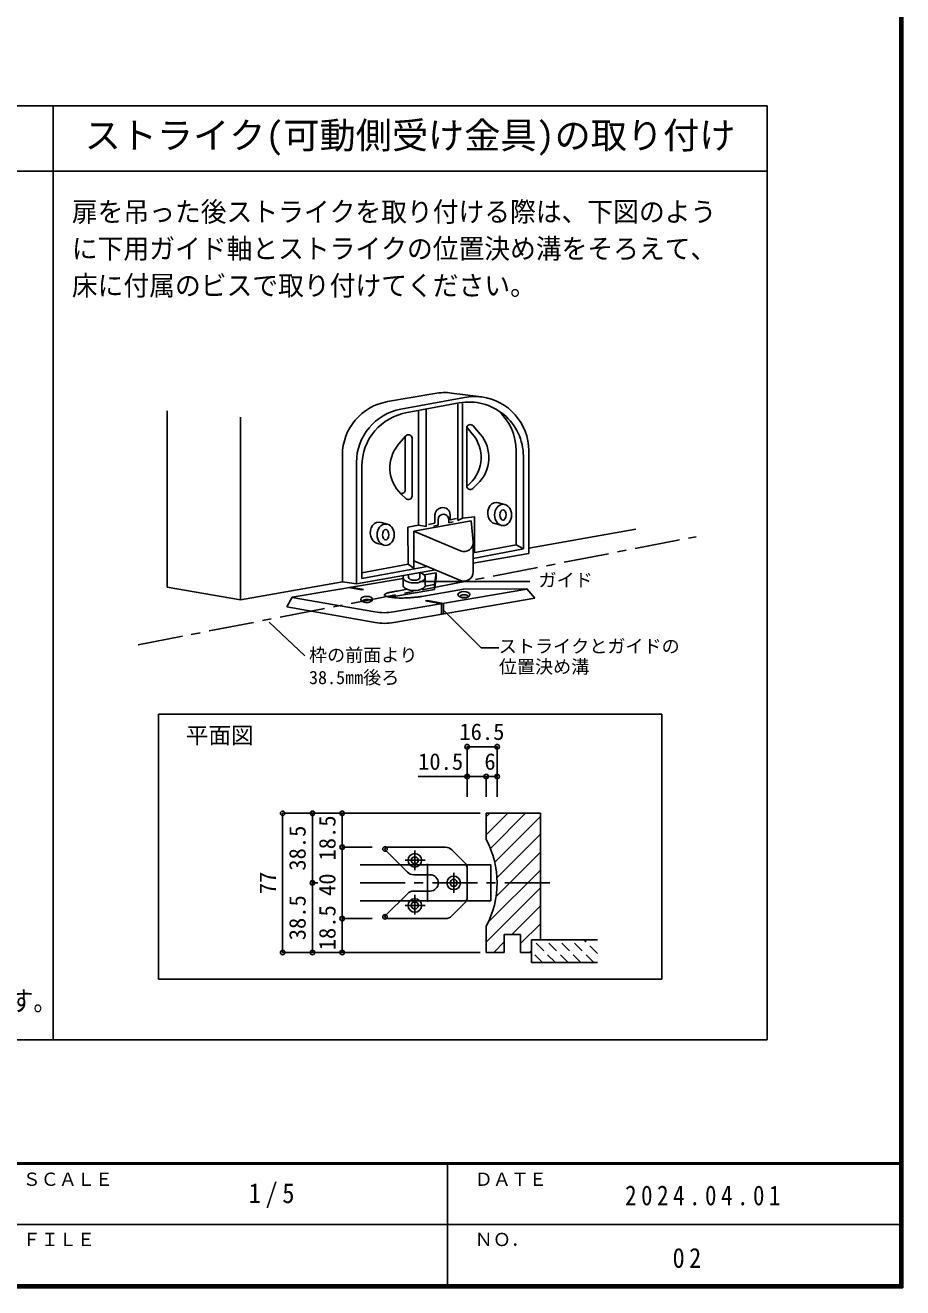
# Model space of a CAD drawing. Units: millimetres, scale not verified. Extents: x -973 to 977, y -701 to 696.
# Drawn here: x 491 to 977, y -701 to -2 of the extents above; entities that cross this region are included whole.
import ezdxf
from ezdxf.enums import TextEntityAlignment as Align

# ---------------------------------------------------------------- set-up
doc = ezdxf.new("R2010")
doc.units = ezdxf.units.MM
doc.header["$LTSCALE"] = 5
doc.header["$PDMODE"] = 32
doc.header["$PDSIZE"] = 2.5
doc.linetypes.add('CHAIN1', pattern=[8, 5, -1, 1, -1])
doc.linetypes.add('DASHED1', pattern=[1.8, 1.2, -0.6])
for name, color, linetype in [('1-E', 7, 'Continuous'), ('F-1_枠', 6, 'Continuous'), ('F-A_文字', 7, 'Continuous')]:
    doc.layers.add(name, color=color, linetype=linetype)
doc.styles.add('ＭＳ ゴシック', font='')
doc.styles.get('ＭＳ ゴシック').set_extended_font_data('MS Gothic')

msp = doc.modelspace()

# ---------------------------------------------------------------- linework, layer by layer
at = {"layer": '1-E', "color": 3}
for p, q in [((112.039, -47.122), (901.639, -47.122)), ((506.839, -563.638), (506.839, -47.122)), ((901.639, -563.638), (901.639, -47.122)), ((901.639, -83.122), (112.039, -83.122)), ((746.338, -452.888), (746.338, -438.388)), ((776.338, -438.388), (746.338, -438.388)), ((776.338, -438.388), (776.338, -508.388)), ((746.338, -515.388), (746.338, -500.888)), ((756.338, -505.388), (756.338, -515.388)), ((765.338, -505.388), (756.338, -505.388)), ((765.338, -505.388), (765.338, -515.388)), ((771.338, -508.388), (771.338, -515.388)), ((746.338, -515.388), (756.338, -515.388)), ((765.338, -515.388), (771.338, -515.388))]:
    msp.add_line(p, q, dxfattribs=at)
at = {"layer": '1-E'}
for p, q in [((691.734, -210.686), (717.921, -206.191)), ((734.383, -208.33), (699.12, -214.855)), ((727.147, -205.928), (743.805, -208.092)), ((731.415, -211.42), (702.665, -216.739)), ((708.952, -278.933), (708.952, -215.702)), ((713.061, -215.006), (713.141, -279.73)), ((730.574, -212.137), (730.574, -276.423)), ((733.22, -275.1), (733.22, -211.7)), ((697.864, -234.245), (701.794, -229.673)), ((701.563, -259.535), (701.563, -229.943)), ((735.524, -257.242), (735.524, -225.37)), ((738.641, -228.463), (735.58, -224.902)), ((742.971, -228.638), (739.041, -224.066)), ((705.311, -262.849), (705.311, -230.977)), ((666.81, -240.254), (666.81, -310.423)), ((674.579, -244.354), (674.579, -311.432)), ((762.917, -289.878), (762.917, -237.978)), ((766.873, -240.919), (766.873, -292.102)), ((769.841, -237.829), (769.841, -294.635)), ((677.547, -246.339), (677.547, -308.437)), ((737.17, -256.075), (735.555, -257.593)), ((741.501, -256.25), (738.894, -258.699)), ((699.335, -261.857), (701.941, -264.306)), ((721.505, -269.355), (721.15, -269.429)), ((753.195, -266.649), (756.431, -267.535)), ((688.27, -277.589), (691.507, -278.475)), ((708.952, -278.933), (703.035, -280.171)), ((706.342, -282.383), (737.923, -276.6)), ((708.952, -278.933), (713.141, -279.73)), ((717.97, -277.873), (714.364, -278.628)), ((719.747, -278.995), (717.223, -279.523)), ((717.97, -273.345), (717.97, -277.873)), ((719.747, -275.825), (719.747, -278.995)), ((722.222, -273.032), (721.973, -273.084)), ((725.595, -275.773), (725.595, -277.77)), ((728.119, -277.242), (725.595, -277.77)), ((726.325, -273.27), (726.325, -276.124)), ((729.93, -275.37), (726.325, -276.124)), ((739.095, -288.153), (737.923, -276.6)), ((751.114, -278.154), (754.351, -279.04)), ((703.035, -280.171), (703.256, -300.676)), ((732.18, -293.266), (706.341, -282.385)), ((706.342, -282.383), (706.342, -302.881)), ((686.19, -289.094), (689.426, -289.98)), ((739.12, -288.657), (739.12, -304.973)), ((739.12, -294.363), (762.917, -289.878)), ((766.873, -292.102), (739.12, -297.418)), ((766.873, -292.102), (762.917, -289.878)), ((732.18, -309.581), (706.342, -298.701)), ((739.12, -300.051), (769.841, -294.635)), ((674.579, -311.432), (718.277, -303.727)), ((703.256, -300.676), (677.547, -305.438)), ((677.547, -308.437), (713.689, -301.795)), ((703.256, -300.676), (706.342, -302.881)), ((703.425, -307.931), (703.425, -306.346)), ((709.599, -307.931), (709.599, -305.257)), ((718.726, -305.353), (711.95, -306.495)), ((718.726, -305.353), (717.82, -311.79)), ((718.726, -308.111), (718.726, -305.353)), ((639.077, -318.775), (700.362, -308.448)), ((666.905, -310.435), (674.579, -311.432)), ((670.294, -313.515), (677.333, -314.747)), ((671.427, -313.324), (678.39, -314.543)), ((700.362, -307.931), (700.362, -312.107)), ((712.537, -312.722), (717.82, -311.79)), ((712.661, -307.931), (712.661, -312.107)), ((718.726, -308.111), (717.82, -314.548)), ((717.82, -311.79), (717.82, -314.548)), ((768.724, -314.226), (733.83, -314.338)), ((636.147, -324.279), (639.008, -318.822)), ((639.076, -318.973), (684.791, -326.976)), ((677.333, -314.747), (678.39, -314.543)), ((693.237, -318.884), (717.82, -314.548)), ((768.741, -314.425), (695.007, -326.998)), ((695.27, -332.898), (773.173, -319.413)), ((697.103, -315.444), (702.592, -314.476)), ((733.83, -314.338), (710.806, -318.398)), ((712.744, -320.945), (713.87, -320.753)), ((712.744, -320.945), (721.509, -322.479)), ((713.87, -320.753), (722.635, -322.287)), ((773.173, -319.413), (768.795, -314.254)), ((684.944, -332.882), (636.147, -324.279)), ((721.509, -322.479), (721.509, -328.356)), ((722.635, -322.287), (722.635, -328.161)), ((565.071, -530.208), (565.071, -383.552)), ((843.407, -383.552), (565.071, -383.552)), ((843.407, -530.208), (843.407, -383.552)), ((702.709, -470.923), (690.631, -458.845)), ((723.767, -457.138), (691.338, -457.138)), ((727.302, -458.602), (734.373, -465.673)), ((706.245, -472.388), (715.338, -472.388)), ((735.838, -469.209), (735.838, -484.567)), ((706.245, -481.388), (715.338, -481.388)), ((702.709, -482.852), (690.631, -494.931)), ((734.373, -488.102), (727.302, -495.173)), ((723.767, -496.638), (691.338, -496.638)), ((565.071, -530.208), (843.407, -530.208))]:
    msp.add_line(p, q, dxfattribs=at)
at = {"layer": '1-E', "color": 2}
for p, q in [((569.962, -313.225), (569.962, -215.808)), ((610.41, -320.338), (610.41, -219.366)), ((769.841, -291.707), (829.103, -281.222)), ((610.41, -320.338), (569.962, -313.225)), ((666.905, -310.435), (610.41, -320.338)), ((771.338, -508.388), (807.883, -508.388)), ((771.446, -508.388), (771.446, -520.888)), ((771.338, -520.888), (807.883, -520.888))]:
    msp.add_line(p, q, dxfattribs=at)
at = {"layer": '1-E', "color": 4, "linetype": 'CHAIN1'}
for p, q in [((553.806, -345.137), (862.417, -285.444)), ((706.838, -458.897), (706.838, -469.886)), ((701.512, -464.388), (712.62, -464.388)), ((713.838, -466.388), (713.838, -487.388)), ((728.338, -471.32), (728.338, -482.429)), ((676.543, -476.888), (783.694, -476.888)), ((706.838, -483.504), (706.838, -494.373)), ((701.512, -489.388), (712.62, -489.388))]:
    msp.add_line(p, q, dxfattribs=at)
at = {"layer": '1-E', "color": 4}
for p, q in [((709.468, -310.258), (770.457, -310.258)), ((722.878, -326.199), (743.516, -346.837)), ((626.311, -332.626), (646.074, -351.227)), ((743.516, -346.837), (753.329, -346.837)), ((735.838, -401.579), (735.838, -418.079)), ((752.338, -401.579), (735.838, -401.579)), ((752.338, -401.579), (752.338, -418.079)), ((746.338, -418.079), (708.651, -418.079)), ((735.838, -418.079), (735.838, -429.329)), ((746.338, -418.079), (752.338, -418.079)), ((746.338, -418.079), (746.338, -429.329)), ((752.338, -418.079), (752.338, -429.329)), ((633.765, -438.388), (633.765, -515.388)), ((633.765, -438.388), (649.812, -438.388)), ((649.812, -438.388), (743.043, -438.388)), ((650.236, -438.388), (650.236, -476.888)), ((746.338, -440.382), (748.333, -438.388)), ((746.338, -450.282), (758.232, -438.388)), ((748.657, -457.863), (768.132, -438.388)), ((751.026, -465.393), (776.338, -440.081)), ((752.259, -474.059), (776.338, -449.98)), ((751.775, -484.442), (776.338, -459.88)), ((747.457, -498.66), (776.338, -469.779)), ((650.236, -476.888), (650.236, -515.388)), ((650.236, -476.888), (653.227, -476.888)), ((746.338, -509.679), (776.338, -479.679)), ((760.529, -505.388), (776.338, -489.578)), ((666.708, -496.638), (683.18, -496.638)), ((765.338, -510.478), (776.338, -499.478)), ((750.529, -515.388), (756.338, -509.578)), ((633.765, -515.388), (649.812, -515.388)), ((649.812, -515.388), (743.043, -515.388)), ((770.328, -515.388), (771.338, -514.377))]:
    msp.add_line(p, q, dxfattribs=at)
at = {"layer": '1-E', "color": 6}
msp.add_line((676.543, -486.888), (748.838, -486.888), dxfattribs=at)
at = {"layer": '1-E', "color": 4, "linetype": 'DASHED1'}
for p, q in [((784.55, -520.888), (772.05, -508.388)), ((791.621, -520.888), (779.121, -508.388)), ((798.693, -520.888), (786.193, -508.388)), ((805.764, -520.888), (793.264, -508.388)), ((807.883, -515.936), (800.335, -508.388)), ((777.479, -520.888), (771.338, -514.746))]:
    msp.add_line(p, q, dxfattribs=at)
at = {"layer": '1-E', "color": 3}
for points in [[(-218.906, -47.122), (-218.906, -563.638), (901.639, -563.638)], [(776.338, -508.388), (771.446, -508.388), (771.338, -508.388)]]:
    msp.add_lwpolyline(points, dxfattribs=at)
at = {"layer": '1-E'}
for points in [[(730.574, -276.423), (733.22, -275.1), (739.855, -274.439), (739.855, -294.225)], [(690.088, -317.567), (690.114, -317.433), (690.187, -317.304), (690.305, -317.179), (690.469, -317.058), (690.678, -316.942), (690.934, -316.831), (691.207, -316.726), (691.469, -316.629), (691.721, -316.541), (691.962, -316.462), (692.192, -316.391), (692.412, -316.328), (692.622, -316.274), (692.82, -316.228), (693.007, -316.189), (693.179, -316.152), (693.338, -316.119), (693.482, -316.089), (693.612, -316.063), (693.729, -316.04), (693.831, -316.02), (693.919, -316.004), (694.455, -315.909), (695.042, -315.806), (695.678, -315.694), (696.365, -315.572), (697.103, -315.442)], [(710.806, -318.396), (710.431, -318.463), (710.078, -318.525), (709.748, -318.583), (709.44, -318.637), (709.155, -318.687), (708.896, -318.72), (708.582, -318.757), (708.215, -318.796), (707.795, -318.838), (707.321, -318.884), (706.794, -318.933), (706.213, -318.985), (705.579, -319.04), (704.907, -319.094), (704.214, -319.143), (703.5, -319.187), (702.764, -319.226), (702.007, -319.26), (701.229, -319.289), (700.43, -319.313), (699.609, -319.332), (698.784, -319.34), (697.974, -319.331), (697.177, -319.304), (696.394, -319.26), (695.626, -319.2), (694.871, -319.121), (694.13, -319.026), (693.403, -318.914), (692.722, -318.791), (692.121, -318.666), (691.598, -318.537), (691.155, -318.405), (690.79, -318.271), (690.505, -318.133), (690.299, -317.992), (690.172, -317.849), (690.107, -317.706), (690.088, -317.567)]]:
    msp.add_lwpolyline(points, dxfattribs=at)
at = {"layer": '1-E', "color": 4}
for points in [[(666.708, -438.388), (666.708, -457.138), (683.18, -457.138)], [(666.708, -457.138), (666.708, -496.638), (666.708, -515.388)]]:
    msp.add_lwpolyline(points, dxfattribs=at)
at = {"layer": '1-E', "color": 6}
msp.add_lwpolyline([(676.543, -466.888), (748.838, -466.888), (748.838, -486.888)], dxfattribs=at)
at = {"layer": '1-E'}
for centre, radius in [((706.838, -464.388), 3.75), ((706.838, -464.388), 1.95), ((728.338, -476.888), 3.75), ((728.338, -476.888), 1.95), ((706.838, -489.388), 3.75), ((706.838, -489.388), 1.95)]:
    msp.add_circle(centre, radius, dxfattribs=at)
for centre, radius, start, end in [((723.38, -235.69), 30, 82.7856, 100.48305), ((739.841, -237.829), 30, 82.48094, 100.48305), ((739.841, -237.829), 30, 0, 82.48094), ((696.81, -240.254), 30, 99.74095, 180), ((704.579, -244.354), 30, 100.48305, 180), ((736.873, -240.919), 30, 0, 100.48305), ((732.917, -237.978), 30, 0, 48.66116), ((707.547, -246.339), 30, 99.36428, 180), ((737.524, -225.37), 2, 40.68451, 180), ((703.311, -230.977), 2, 0, 139.31549), ((723.474, -241.5), 20, 313.21984, 40.68451), ((727.805, -241.675), 20, 313.21984, 40.68451), ((713.031, -247.283), 20, 139.31549, 226.78016), ((737.524, -257.242), 2, 180, 313.21984), ((699.563, -259.535), 2, 249.98399, 0), ((703.311, -262.849), 2, 226.78016, 0), ((721.97, -273.345), 4, 101.82187, 180), ((722.325, -273.27), 4, 0, 101.82187), ((722.547, -275.825), 2.8, 101.82187, 180), ((722.795, -275.773), 2.8, 0, 101.82187), ((734.12, -288.657), 5, 247.16514, 5.79361), ((734.12, -304.973), 5, 247.16514, 0), ((768.725, -314.326), 0.1, 279.67723, 90.18383), ((639.094, -318.874), 0.1, 99.56556, 260.07017), ((689.964, -297.425), 30, 260.07017, 279.67723), ((690.153, -303.338), 30, 260.001, 279.82085), ((691.338, -458.138), 1, 90, 225), ((723.767, -462.138), 5, 45, 90), ((730.838, -469.209), 5, 0, 45), ((706.245, -467.388), 5, 225, 270), ((715.338, -476.888), 4.5, 270, 90), ((706.245, -486.388), 5, 90, 135), ((730.838, -484.567), 5, 315, 360), ((691.338, -495.638), 1, 135, 270), ((723.767, -491.638), 5, 270, 315)]:
    msp.add_arc(centre, radius, start, end, dxfattribs=at)
at = {"layer": '1-E', "color": 3}
msp.add_arc((701.338, -476.888), 51, 331.92751, 28.07249, dxfattribs=at)
at = {"layer": '1-E'}
for centre, major_axis, ratio, start_param, end_param in [((751.861, -272.318), (0, 5.909), 0.8, 5.9972568, 9.2661127), ((686.937, -283.258), (0, 5.909), 0.8, 5.9972568, 9.2661127), ((706.512, -307.931), (6.15, 0), 0.5, 2.7689685, 7.3280663), ((706.512, -312.107), (6.15, 0), 0.5, 3.1415927, 6.2831853), ((706.512, -307.931), (3.087, 0), 0.5, 3.1415927, 6.2831853)]:
    msp.add_ellipse(centre, major_axis=major_axis, ratio=ratio, start_param=start_param, end_param=end_param, dxfattribs=at)
for centre, major_axis, ratio in [((755.668, -273.364), (0, 5.909), 0.8), ((755.668, -273.364), (0, 2.909), 0.593777), ((690.743, -284.304), (0, 5.909), 0.8), ((690.743, -284.304), (0, 2.909), 0.593777), ((680.225, -320.06), (3.31, 0), 0.5), ((680.352, -320.989), (2.184, 0), 0.4), ((733.993, -317.431), (3.31, 0), 0.5), ((734.12, -318.36), (2.184, 0), 0.4)]:
    msp.add_ellipse(centre, major_axis=major_axis, ratio=ratio, dxfattribs=at)
for p in [(735.838, -401.579), (752.338, -401.579), (735.838, -418.079), (746.338, -418.079), (752.338, -418.079), (633.765, -438.388), (650.236, -438.388), (666.708, -438.388), (666.708, -457.138), (690.338, -458.138), (650.236, -476.888), (666.708, -496.638), (690.338, -495.638), (633.765, -515.388), (650.236, -515.388), (666.708, -515.388)]:
    msp.add_point(p, dxfattribs=at)
at = {"layer": 'F-1_枠'}
for p, q in [((974.986, 695.833), (974.986, -700.833)), ((975.82, 695.833), (975.82, -700.833)), ((976.653, 695.833), (976.653, -700.833)), ((976.653, -631.667), (-973.347, -631.667)), ((976.653, -632.5), (-973.347, -632.5)), ((724.986, -632.5), (724.986, -699.167)), ((1.653, -665.833), (974.986, -665.834)), ((976.653, -699.167), (-973.347, -699.167)), ((976.653, -700), (-973.347, -700)), ((976.653, -700.833), (-973.347, -700.833))]:
    msp.add_line(p, q, dxfattribs=at)

# ---------------------------------------------------------------- texts
at = {"layer": '1-E', "style": 'ＭＳ ゴシック'}
for s, height, p in [('ストライク(可動側受け金具)の取り付け', 14.66, (524.239, -75.122)), ('ガイド', 7.331, (775.257, -315.258)), ('ストライクとガイドの', 7.331, (753.329, -351.837)), ('枠の前面より', 7.331, (648.34, -356.719)), ('位置決め溝', 7.331, (753.329, -363.175)), ('38.5㎜後ろ', 7.331, (648.34, -369.138)), ('平面図', 9.164, (580.253, -402.62)), ('16.5', 9.164, (731.467, -400.579)), ('10.5', 9.164, (708.651, -417.079)), ('6', 9.164, (745.309, -417.079))]:
    msp.add_text(s, height=height, dxfattribs=at).set_placement(p, align=Align.BOTTOM_LEFT)
for s, width, p in [('扉を吊った後ストライクを取り付ける際は、下図のよう', 0.95, (517.205, -114.449)), ('に下用ガイド軸とストライクの位置決め溝をそろえて、', 0.95, (517.205, -134.849)), ('床に付属のビスで取り付けてください。', 0.95, (517.205, -155.249)), ('※現場にて左右どちらでも施工可能です。', 0.85, (266.373, -550.961))]:
    msp.add_text(s, height=11, dxfattribs=dict(at, width=width)).set_placement(p, align=Align.BOTTOM_LEFT)
for s, p in [('38.5', (649.236, -470.138)), ('18.5', (665.757, -464.523)), ('77', (632.813, -483.138)), ('40', (665.708, -484.138)), ('38.5', (649.236, -508.638)), ('18.5', (665.757, -514.17))]:
    msp.add_text(s, height=9.164, rotation=90, dxfattribs=at).set_placement(p, align=Align.BOTTOM_LEFT)
at = {"layer": 'F-A_文字', "style": 'ＭＳ ゴシック'}
for s, p in [('ＳＣＡＬＥ', (489.986, -646.667)), ('ＤＡＴＥ', (739.986, -646.667)), ('ＮＯ．', (739.986, -680.001)), ('ＦＩＬＥ', (489.986, -680))]:
    msp.add_text(s, height=7.331, dxfattribs=at).set_placement(p, align=Align.BOTTOM_LEFT)
at = {"layer": 'F-A_文字', "char_height": 11, "attachment_point": 7, "style": 'ＭＳ ゴシック'}
for s, insert in [('\\T1.38;\\W0.9;1/5', (614.986, -656.667)), ('\\T1.39;\\W0.85;2024.04.01', (823.111, -655.417)), ('\\T1.36;\\W0.9;02', (849.361, -690.001))]:
    msp.add_mtext(s, dxfattribs=dict(at, insert=insert))

doc.saveas('drawing.dxf')
